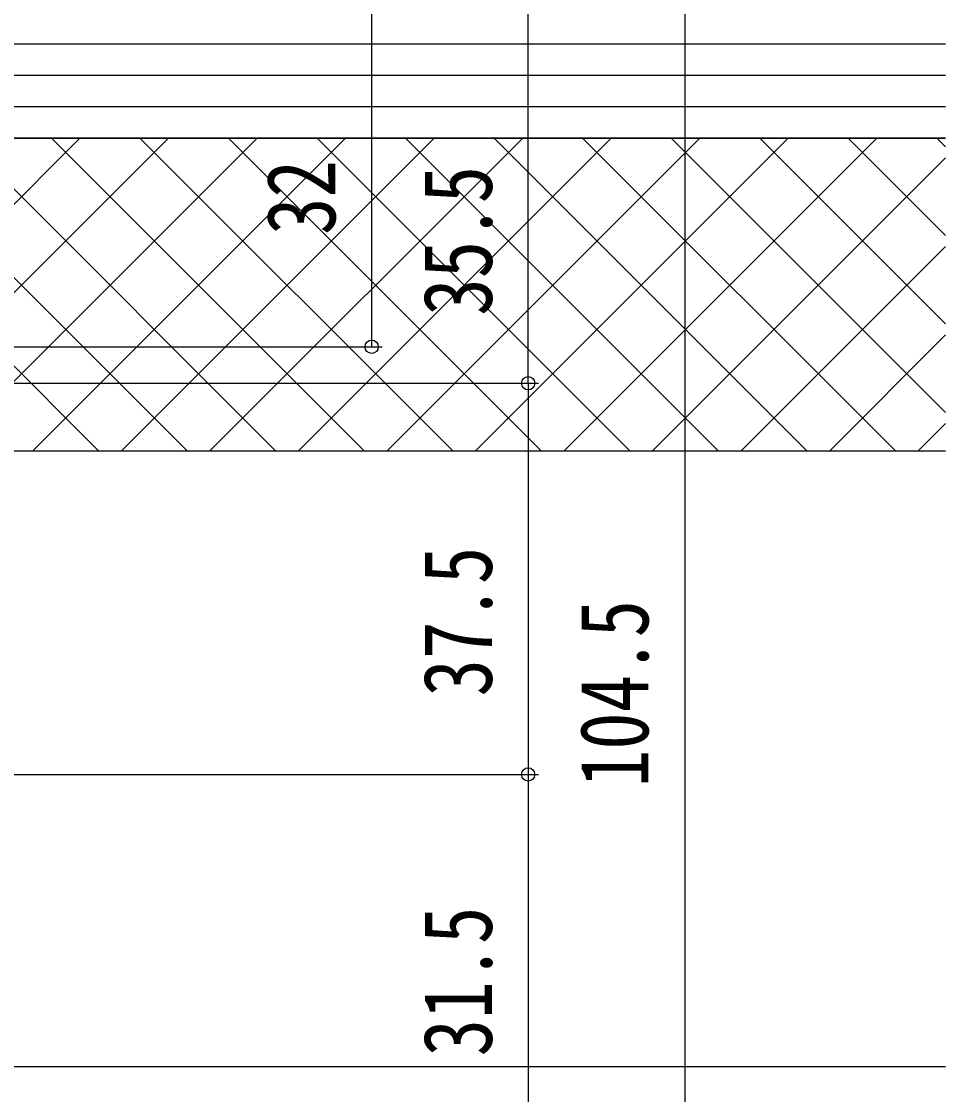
# Model space of a CAD drawing. Units: millimetres, scale not verified. Extents: x -527 to 523, y -789 to 788.
# Drawn here: x -75.5 to 13.1, y -134.7 to -31.9 of the extents above; entities that cross this region are included whole.
import ezdxf
from ezdxf.enums import TextEntityAlignment as Align

# ---------------------------------------------------------------- set-up
doc = ezdxf.new("R2010")
doc.units = ezdxf.units.MM
doc.header["$LTSCALE"] = 4
for name, color, linetype in [('0-7_YKK_D', 6, 'Continuous'), ('0-9_YSS_K', 3, 'Continuous'), ('0-A_YSS_KE', 3, 'Continuous')]:
    doc.layers.add(name, color=color, linetype=linetype)
doc.styles.add('ＭＳ ゴシック', font='')
doc.styles.get('ＭＳ ゴシック').set_extended_font_data('MS Gothic')

msp = doc.modelspace()

# ---------------------------------------------------------------- linework, layer by layer
at = {"layer": '0-7_YKK_D'}
for p, q in [((-41.901, -63.041), (-41.901, -31.041)), ((-26.901, -66.536), (-26.901, -31.041)), ((-11.901, -31.041), (-11.901, -135.537)), ((-184.618, -63.041), (-40.901, -63.041)), ((-138.405, -66.536), (-25.901, -66.536)), ((-138.405, -66.536), (-25.901, -66.536)), ((-26.901, -66.536), (-26.901, -104.037)), ((-138.414, -104.037), (-25.901, -104.037)), ((-138.414, -104.037), (-25.901, -104.037)), ((-26.901, -104.037), (-26.901, -135.537))]:
    msp.add_line(p, q, dxfattribs=at)
for centre in [(-41.901, -63.041), (-26.901, -66.536), (-26.901, -66.536), (-26.901, -104.037), (-26.901, -104.037)]:
    msp.add_circle(centre, 0.637, dxfattribs=at)
at = {"layer": '0-9_YSS_K'}
for p, q in [((13.099, -34.041), (-177.9, -34.041)), ((13.099, -37.041), (-177.9, -37.041)), ((13.099, -40.041), (-177.9, -40.041)), ((13.099, -43.041), (-101.9, -43.041)), ((-99.856, -73.041), (-69.856, -43.041)), ((-98.047, -43.041), (-68.047, -73.041)), ((-91.371, -73.041), (-61.371, -43.041)), ((-89.562, -43.041), (-59.562, -73.041)), ((-82.885, -73.041), (-52.885, -43.041)), ((-81.077, -43.041), (-51.077, -73.041)), ((-74.4, -73.041), (-44.4, -43.041)), ((-72.591, -43.041), (-42.591, -73.041)), ((-65.915, -73.041), (-35.915, -43.041)), ((-64.106, -43.041), (-34.106, -73.041)), ((-57.429, -73.041), (-27.429, -43.041)), ((-55.621, -43.041), (-25.621, -73.041)), ((-48.944, -73.041), (-18.944, -43.041)), ((-47.135, -43.041), (-17.135, -73.041)), ((-40.459, -73.041), (-10.459, -43.041)), ((-38.65, -43.041), (-8.65, -73.041)), ((-31.974, -73.041), (-1.974, -43.041)), ((-30.165, -43.041), (-0.165, -73.041)), ((-23.488, -73.041), (6.512, -43.041)), ((-21.68, -43.041), (8.32, -73.041)), ((-13.194, -43.041), (13.099, -69.334)), ((-4.709, -43.041), (13.099, -60.849)), ((3.776, -43.041), (13.099, -52.363)), ((12.262, -43.041), (13.099, -43.878)), ((-15.003, -73.041), (13.099, -44.939)), ((-6.518, -73.041), (13.099, -53.424)), ((1.968, -73.041), (13.099, -61.91)), ((10.453, -73.041), (13.099, -70.395)), ((13.099, -73.041), (-101.9, -73.041)), ((-101.9, -132.041), (13.099, -132.041))]:
    msp.add_line(p, q, dxfattribs=at)
msp.add_lwpolyline([(13.099, -43.041), (-101.9, -43.041), (-101.9, -132.041)], dxfattribs=at)
at = {"layer": '0-A_YSS_KE'}
msp.add_line((-177.9, -43.041), (13.099, -43.041), dxfattribs=at)

# ---------------------------------------------------------------- texts
at = {"layer": '0-7_YKK_D', "style": 'ＭＳ ゴシック', "width": 0.8}
for s, p in [('32', (-43.401, -52.321)), ('35.5', (-28.401, -60.069)), ('37.5', (-28.401, -96.567)), ('104.5', (-13.401, -105.265)), ('31.5', (-28.401, -131.067))]:
    msp.add_text(s, height=6.598, rotation=90, dxfattribs=at).set_placement(p, align=Align.BOTTOM_LEFT)

doc.saveas('drawing.dxf')
